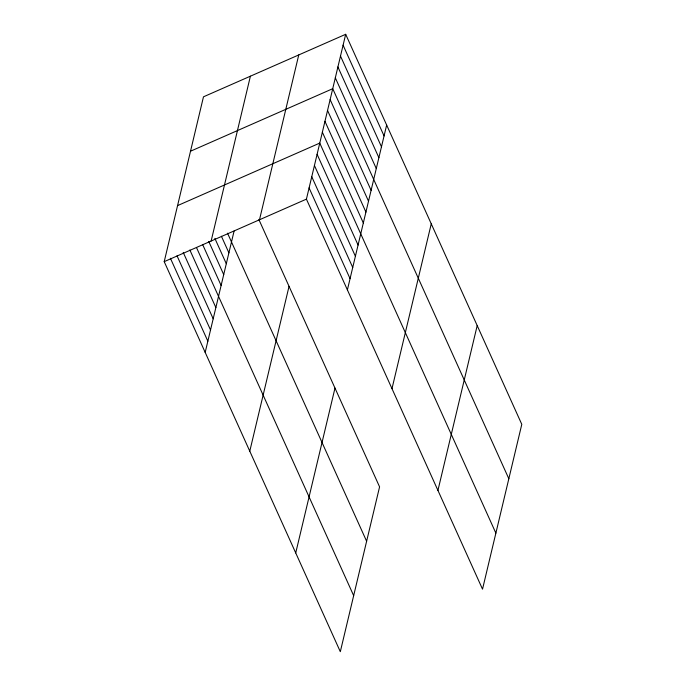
<?xml version="1.0" encoding="UTF-8"?>
<svg xmlns="http://www.w3.org/2000/svg" width="686" height="686" viewBox="0 0 686 686"><rect width="100%" height="100%" fill="white"/><g stroke="black" fill="none" stroke-linecap="round" stroke-linejoin="round"><path stroke-width="1.03" d="M258.879 219.529L379.581 486.863L340.316 651.7L164.211 261.658L203.476 96.82L345.684 34.3L521.789 424.342L482.524 589.18L306.419 199.137L345.684 34.3M211.134 241.026L250.399 76.189M205.183 352.407L234.08 231.088M259.488 219.769L298.753 54.931M249.781 451.174L289.046 286.336M347.39 289.886L386.655 125.049M295.726 552.933L334.991 388.096M391.989 388.653L431.254 223.816M437.934 490.413L477.199 325.576M190.519 151.22L332.727 88.7L508.832 478.742M177.563 205.611L319.762 143.091L495.875 533.133M164.211 261.658L306.419 199.137M343.086 45.182L384.066 135.931M340.496 56.055L381.476 146.813M337.906 66.936L378.886 157.694M335.317 77.818L376.288 168.567M330.129 99.573L371.109 190.331M327.539 110.455L368.519 201.204M324.95 121.336L365.93 212.085M322.36 132.209L363.331 222.967M317.095 154.299L358.075 245.056M314.428 165.506L355.399 256.264M311.753 176.722L352.733 267.471M309.086 187.93L350.066 278.679M227.529 233.189L366.624 541.263M221.406 236.258L228.901 252.851M214.855 238.359L226.311 263.733M208.741 241.429L223.722 274.606M202.619 244.499L221.124 285.487M196.505 247.577L353.667 595.654M189.868 250.004L215.867 307.577M183.231 252.431L213.192 318.784M177.039 255.827L210.525 329.992M170.402 258.253L207.858 341.199"/></g></svg>
